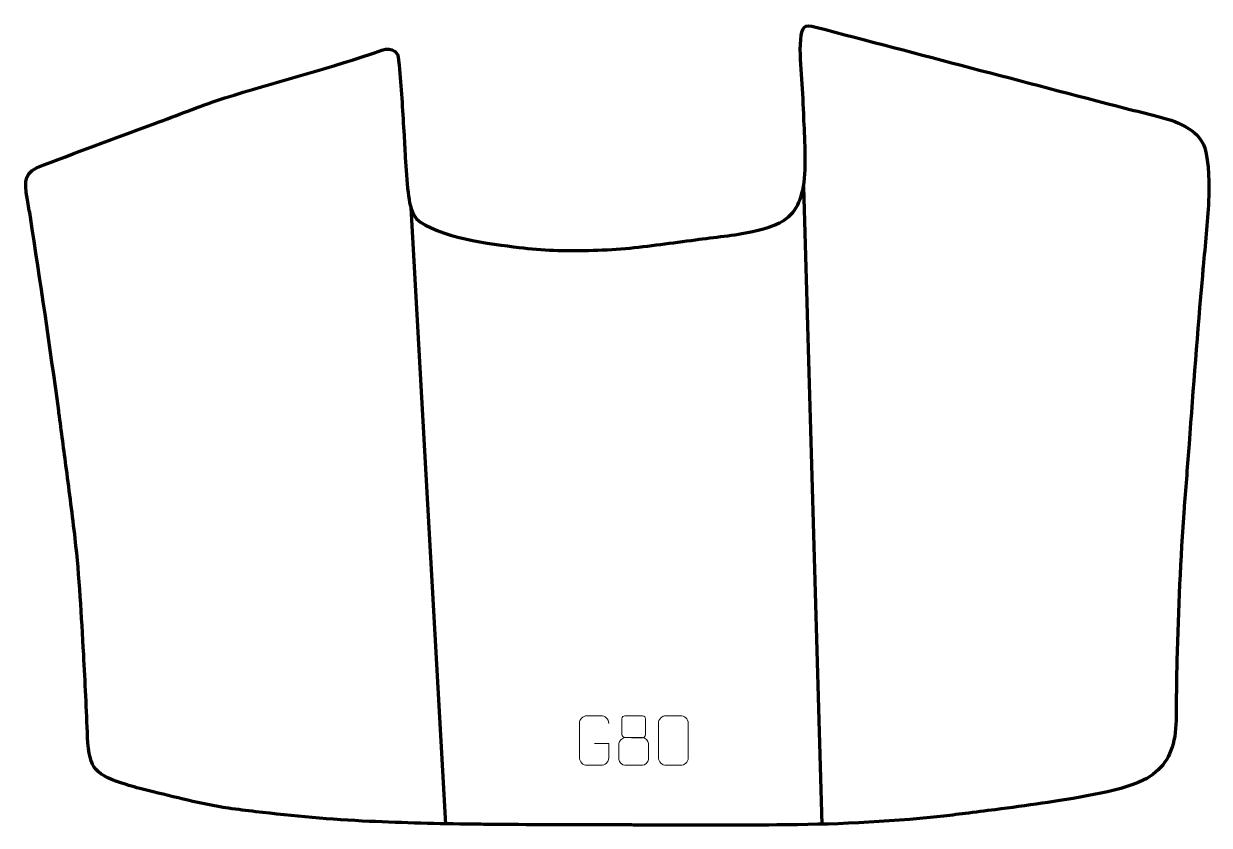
# Model space of a CAD drawing. Header units: millimetres. Extents: x 1298 to 1896, y 89 to 493.
import ezdxf

# ---------------------------------------------------------------- set-up
doc = ezdxf.new("R2010")
doc.units = ezdxf.units.MM
doc.header["$MEASUREMENT"] = 0
doc.layers.add('layer 2', color=7, linetype='Continuous')
doc.layers.add('layer 3', color=7, linetype='Continuous')

msp = doc.modelspace()

# ---------------------------------------------------------------- linework, layer by layer
at = {"layer": 'layer 2', "color": 142, "lineweight": 158}
for points in [[(1691.4229, 410.9902), (1691.4229, 410.9902), (1700.6912, 89.2244), (1700.6912, 89.2244)], [(1493.382, 400.1825), (1493.382, 400.1825), (1510.8778, 89.4223), (1510.8778, 89.4223)]]:
    msp.add_open_spline(points, degree=3, dxfattribs=at)
at = {"layer": 'layer 3', "color": 242, "lineweight": 158}
msp.add_open_spline([(1315.7168, 297.8256), (1315.7168, 297.8256), (1315.8441, 296.8807), (1315.8441, 296.8807), (1315.8441, 296.8807), (1317.1199, 287.4043), (1318.3809, 277.9259), (1319.6422, 268.4476), (1319.6422, 268.4476), (1321.1983, 256.7552), (1322.6875, 245.0598), (1324.0562, 233.3437), (1324.0562, 233.3437), (1326.1933, 214.3208), (1327.2282, 194.1142), (1328.3288, 174.9441), (1328.3288, 174.9441), (1329.1295, 160.9993), (1329.707, 147.0426), (1330.3049, 133.088), (1330.3049, 133.088), (1331.0115, 116.6107), (1334.6622, 114.1377), (1349.782, 109.3376), (1349.782, 109.3376), (1353.3882, 108.1927), (1357.0231, 107.221), (1360.6961, 106.3195), (1360.6961, 106.3195), (1374.7176, 102.9369), (1387.0409, 99.5048), (1401.4379, 97.3936), (1401.4379, 97.3936), (1405.9827, 96.7271), (1410.5359, 96.1641), (1415.0975, 95.6263), (1415.0975, 95.6263), (1434.1629, 93.392), (1453.1649, 91.674), (1472.3425, 90.7603), (1472.3425, 90.7603), (1489.7438, 89.9608), (1507.1435, 89.5177), (1524.5613, 89.3141), (1524.5613, 89.3141), (1528.3669, 89.2732), (1532.1725, 89.237), (1535.9781, 89.2009), (1535.9781, 89.2009), (1556.651, 89.0051), (1577.3258, 88.9973), (1597.9995, 88.9495), (1597.9995, 88.9495), (1600.5457, 88.9435), (1603.092, 88.9357), (1605.6382, 88.9264), (1605.6382, 88.9264), (1607.5448, 88.919), (1609.4513, 88.9112), (1611.3579, 88.9032), (1611.3579, 88.9032), (1633.5909, 88.8089), (1655.8214, 88.7839), (1678.0542, 88.9395), (1678.0542, 88.9395), (1705.6908, 89.1367), (1732.9849, 90.2426), (1760.4749, 93.2436), (1760.4749, 93.2436), (1764.6531, 93.7075), (1768.8235, 94.2079), (1772.9944, 94.7329), (1772.9944, 94.7329), (1778.0503, 95.3728), (1783.1044, 96.0249), (1788.1618, 96.6537), (1788.1618, 96.6537), (1796.0604, 97.6327), (1803.9256, 98.6798), (1811.7908, 99.9035), (1811.7908, 99.9035), (1826.48, 102.2233), (1849.8498, 105.28), (1862.8735, 111.5212), (1862.8735, 111.5212), (1872.2717, 116.3352), (1876.9387, 123.2431), (1878.7131, 133.5792), (1878.7131, 133.5792), (1879.5299, 138.8624), (1879.4679, 144.3375), (1879.4893, 149.6742), (1879.4893, 149.6742), (1879.5087, 151.7563), (1879.5149, 153.8376), (1879.5415, 155.9197), (1879.5415, 155.9197), (1879.6227, 161.2599), (1879.6903, 166.594), (1879.8348, 171.9333), (1879.8348, 171.9333), (1880.5578, 197.5758), (1881.5277, 223.1764), (1883.4621, 248.7607), (1883.4621, 248.7607), (1883.4621, 248.7607), (1883.5347, 249.7201), (1883.5347, 249.7201), (1883.5347, 249.7201), (1884.3325, 260.1996), (1885.1859, 270.6739), (1885.9533, 281.1559), (1885.9533, 281.1559), (1888.0124, 309.4013), (1890.1637, 337.6343), (1892.6592, 365.8451), (1892.6592, 365.8451), (1892.8006, 367.4366), (1892.9439, 369.0278), (1893.0882, 370.6189), (1893.0882, 370.6189), (1894.0558, 381.2577), (1895.3502, 392.8994), (1895.8232, 403.4865), (1895.8232, 403.4865), (1896.1651, 411.1363), (1896.0838, 423.1603), (1893.9056, 430.4206), (1893.9056, 430.4206), (1890.678, 440.3766), (1878.8558, 443.9918), (1869.7759, 446.4795), (1869.7759, 446.4795), (1864.6085, 447.8952), (1859.3751, 448.9849), (1854.1899, 450.3192), (1854.1899, 450.3192), (1802.0221, 463.9777), (1749.8478, 477.6157), (1697.7091, 491.3845), (1697.7091, 491.3845), (1691.4107, 493.0484), (1690.5851, 491.1921), (1690.0368, 485.0247), (1690.0368, 485.0247), (1689.4673, 478.618), (1690.3018, 471.5919), (1690.6921, 465.1488), (1690.6921, 465.1488), (1691.061, 458.4939), (1691.3965, 451.8373), (1691.6633, 445.1775), (1691.6633, 445.1775), (1691.6633, 445.1775), (1691.7017, 444.2185), (1691.7017, 444.2185), (1691.7017, 444.2185), (1692.1037, 434.0525), (1693.299, 418.7508), (1691.0412, 409.1538), (1691.0412, 409.1538), (1690.0631, 404.9964), (1688.6833, 401.1262), (1685.9928, 397.7608), (1685.9928, 397.7608), (1680.9242, 391.8816), (1673.055, 389.8563), (1665.7799, 388.2668), (1665.7799, 388.2668), (1656.249, 386.2143), (1646.5858, 385.3819), (1636.9466, 384.0913), (1636.9466, 384.0913), (1625.1879, 382.4865), (1613.4576, 380.9459), (1601.6581, 379.6608), (1601.6581, 379.6608), (1595.5596, 379.0106), (1589.1106, 378.918), (1582.9656, 378.7304), (1582.9656, 378.7304), (1570.8571, 378.3524), (1559.9335, 378.7809), (1547.8913, 380.232), (1547.8913, 380.232), (1534.1778, 381.9197), (1506.3182, 385.3329), (1496.1943, 394.6995), (1496.1943, 394.6995), (1493.1112, 398.3674), (1492.5788, 403.3381), (1491.9708, 407.9124), (1491.9708, 407.9124), (1491.1881, 413.803), (1490.9325, 419.6996), (1490.5915, 425.6229), (1490.5915, 425.6229), (1490.3303, 430.0012), (1490.1006, 434.3808), (1489.8324, 438.7587), (1489.8324, 438.7587), (1489.14, 449.9066), (1488.5213, 461.0257), (1487.4271, 472.1455), (1487.4271, 472.1455), (1487.2973, 473.4447), (1487.0493, 476.3545), (1486.6028, 477.541), (1486.6028, 477.541), (1483.9392, 482.6464), (1477.6895, 479.2414), (1473.4466, 477.8331), (1473.4466, 477.8331), (1449.1724, 469.7758), (1424.0721, 463.3309), (1399.6045, 455.6251), (1399.6045, 455.6251), (1388.6849, 452.1776), (1377.2863, 447.5542), (1366.4761, 443.5501), (1366.4761, 443.5501), (1347.0617, 436.3591), (1327.6343, 429.2086), (1308.2688, 421.8865), (1308.2688, 421.8865), (1298.0774, 418.0292), (1298.1802, 414.733), (1299.9438, 404.2312), (1299.9438, 404.2312), (1300.428, 401.348), (1300.9818, 398.4859), (1301.4476, 395.5968), (1301.4476, 395.5968), (1306.5133, 363.0502), (1311.3026, 330.4672), (1315.7168, 297.8256)], degree=3, knots=[0, 0, 0, 0, 0.01666667, 0.01666667, 0.01666667, 0.01666667, 0.03333333, 0.03333333, 0.03333333, 0.03333333, 0.05, 0.05, 0.05, 0.05, 0.06666667, 0.06666667, 0.06666667, 0.06666667, 0.08333333, 0.08333333, 0.08333333, 0.08333333, 0.1, 0.1, 0.1, 0.1, 0.11666667, 0.11666667, 0.11666667, 0.11666667, 0.13333333, 0.13333333, 0.13333333, 0.13333333, 0.15, 0.15, 0.15, 0.15, 0.16666667, 0.16666667, 0.16666667, 0.16666667, 0.18333333, 0.18333333, 0.18333333, 0.18333333, 0.2, 0.2, 0.2, 0.2, 0.21666667, 0.21666667, 0.21666667, 0.21666667, 0.23333333, 0.23333333, 0.23333333, 0.23333333, 0.25, 0.25, 0.25, 0.25, 0.26666667, 0.26666667, 0.26666667, 0.26666667, 0.28333333, 0.28333333, 0.28333333, 0.28333333, 0.3, 0.3, 0.3, 0.3, 0.31666667, 0.31666667, 0.31666667, 0.31666667, 0.33333333, 0.33333333, 0.33333333, 0.33333333, 0.35, 0.35, 0.35, 0.35, 0.36666667, 0.36666667, 0.36666667, 0.36666667, 0.38333333, 0.38333333, 0.38333333, 0.38333333, 0.4, 0.4, 0.4, 0.4, 0.41666667, 0.41666667, 0.41666667, 0.41666667, 0.43333333, 0.43333333, 0.43333333, 0.43333333, 0.45, 0.45, 0.45, 0.45, 0.46666667, 0.46666667, 0.46666667, 0.46666667, 0.48333333, 0.48333333, 0.48333333, 0.48333333, 0.5, 0.5, 0.5, 0.5, 0.51666667, 0.51666667, 0.51666667, 0.51666667, 0.53333333, 0.53333333, 0.53333333, 0.53333333, 0.55, 0.55, 0.55, 0.55, 0.56666667, 0.56666667, 0.56666667, 0.56666667, 0.58333333, 0.58333333, 0.58333333, 0.58333333, 0.6, 0.6, 0.6, 0.6, 0.61666667, 0.61666667, 0.61666667, 0.61666667, 0.63333333, 0.63333333, 0.63333333, 0.63333333, 0.65, 0.65, 0.65, 0.65, 0.66666667, 0.66666667, 0.66666667, 0.66666667, 0.68333333, 0.68333333, 0.68333333, 0.68333333, 0.7, 0.7, 0.7, 0.7, 0.71666667, 0.71666667, 0.71666667, 0.71666667, 0.73333333, 0.73333333, 0.73333333, 0.73333333, 0.75, 0.75, 0.75, 0.75, 0.76666667, 0.76666667, 0.76666667, 0.76666667, 0.78333333, 0.78333333, 0.78333333, 0.78333333, 0.8, 0.8, 0.8, 0.8, 0.81666667, 0.81666667, 0.81666667, 0.81666667, 0.83333333, 0.83333333, 0.83333333, 0.83333333, 0.85, 0.85, 0.85, 0.85, 0.86666667, 0.86666667, 0.86666667, 0.86666667, 0.88333333, 0.88333333, 0.88333333, 0.88333333, 0.9, 0.9, 0.9, 0.9, 0.91666667, 0.91666667, 0.91666667, 0.91666667, 0.93333333, 0.93333333, 0.93333333, 0.93333333, 0.95, 0.95, 0.95, 0.95, 0.96666667, 0.96666667, 0.96666667, 0.96666667, 1, 1, 1, 1], dxfattribs=at)
at = {"layer": 'layer 3', "color": 250, "lineweight": 9}
for points, knots in [([(1586.073, 130.02), (1586.073, 130.02), (1593.2411, 130.02), (1593.2411, 130.02), (1593.2411, 130.02), (1593.2411, 130.02), (1593.2411, 122.8519), (1593.2411, 122.8519), (1593.2411, 122.8519), (1593.1014, 120.5285), (1591.4242, 119.0489), (1589.2764, 119.0381), (1589.2764, 119.0381), (1586.9446, 119.0385), (1584.6126, 119.0385), (1582.2811, 119.0381), (1582.2811, 119.0381), (1580.3562, 118.9327), (1578.384, 120.8172), (1578.3952, 122.8345), (1578.3952, 122.8345), (1578.3956, 128.6046), (1578.3956, 134.3743), (1578.3952, 140.1436), (1578.3952, 140.1436), (1578.3994, 142.2817), (1580.1462, 144.0009), (1582.2985, 143.9875), (1582.2985, 143.9875), (1584.6242, 143.9875), (1586.9503, 143.9875), (1589.2764, 143.9875), (1589.2764, 143.9875), (1591.2231, 144.0229), (1593.2145, 142.5314), (1593.2411, 140.0937)], [0, 0, 0, 0, 0.1, 0.1, 0.1, 0.1, 0.2, 0.2, 0.2, 0.2, 0.3, 0.3, 0.3, 0.3, 0.4, 0.4, 0.4, 0.4, 0.5, 0.5, 0.5, 0.5, 0.6, 0.6, 0.6, 0.6, 0.7, 0.7, 0.7, 0.7, 0.8, 0.8, 0.8, 0.8, 1, 1, 1, 1]), ([(1599.8348, 142.5449), (1599.8348, 140.3319), (1599.8348, 136.6496), (1599.8348, 134.4363), (1599.8348, 134.4363), (1599.8498, 133.9289), (1600.6572, 132.9975), (1601.3573, 132.9987), (1601.3573, 132.9987), (1604.3272, 132.9989), (1607.2974, 132.914), (1610.2678, 132.9137), (1610.2678, 132.9137), (1611.0649, 132.9179), (1611.7856, 133.7082), (1611.783, 134.4289), (1611.783, 134.4289), (1611.7827, 136.6449), (1611.7827, 140.3296), (1611.783, 142.5449), (1611.783, 142.5449), (1611.7645, 143.2557), (1611.1531, 144.0161), (1610.3192, 144.0087), (1610.3192, 144.0087), (1607.3021, 144.0084), (1604.2852, 144.0084), (1601.2686, 144.0087), (1601.2686, 144.0087), (1600.6422, 144.0163), (1599.8181, 143.3053), (1599.8348, 142.5449)], [0, 0, 0, 0, 0.11111111, 0.11111111, 0.11111111, 0.11111111, 0.22222222, 0.22222222, 0.22222222, 0.22222222, 0.33333333, 0.33333333, 0.33333333, 0.33333333, 0.44444444, 0.44444444, 0.44444444, 0.44444444, 0.55555556, 0.55555556, 0.55555556, 0.55555556, 0.66666667, 0.66666667, 0.66666667, 0.66666667, 0.77777778, 0.77777778, 0.77777778, 0.77777778, 1, 1, 1, 1]), ([(1622.2075, 144.0333), (1624.5736, 144.0333), (1626.9401, 144.0333), (1629.3066, 144.0333), (1629.3066, 144.0333), (1631.2871, 144.0689), (1633.3131, 142.5746), (1633.3402, 140.1325), (1633.3402, 140.1325), (1633.3398, 134.3751), (1633.3398, 128.6173), (1633.3402, 122.8591), (1633.3402, 122.8591), (1633.1981, 120.5315), (1631.4917, 119.0492), (1629.3066, 119.0384), (1629.3066, 119.0384), (1626.9342, 119.0388), (1624.5618, 119.0388), (1622.1898, 119.0384), (1622.1898, 119.0384), (1620.2313, 118.9328), (1618.2249, 120.8207), (1618.2363, 122.8417), (1618.2363, 122.8417), (1618.2367, 128.6223), (1618.2367, 134.4026), (1618.2363, 140.1824), (1618.2363, 140.1824), (1618.2406, 142.3244), (1620.0177, 144.0469), (1622.2075, 144.0333)], [0, 0, 0, 0, 0.11111111, 0.11111111, 0.11111111, 0.11111111, 0.22222222, 0.22222222, 0.22222222, 0.22222222, 0.33333333, 0.33333333, 0.33333333, 0.33333333, 0.44444444, 0.44444444, 0.44444444, 0.44444444, 0.55555556, 0.55555556, 0.55555556, 0.55555556, 0.66666667, 0.66666667, 0.66666667, 0.66666667, 0.77777778, 0.77777778, 0.77777778, 0.77777778, 1, 1, 1, 1]), ([(1598.376, 130.0267), (1598.376, 126.8559), (1598.376, 125.1538), (1598.376, 121.9824), (1598.376, 121.9824), (1598.3675, 120.7605), (1600.0654, 119.0678), (1601.318, 119.0593), (1601.318, 119.0593), (1604.3011, 119.0596), (1607.2844, 119.0596), (1610.2678, 119.0593), (1610.2678, 119.0593), (1611.5911, 119.071), (1613.2115, 120.6926), (1613.2004, 121.9918), (1613.2004, 121.9918), (1613.2001, 125.16), (1613.2001, 126.8588), (1613.2004, 130.0267), (1613.2004, 130.0267), (1613.1307, 131.4071), (1611.5529, 132.9857), (1610.2475, 132.9796), (1610.2475, 132.9796), (1607.2709, 132.9793), (1604.2943, 132.9793), (1601.318, 132.9796), (1601.318, 132.9796), (1600.2385, 132.986), (1598.3922, 131.4071), (1598.376, 130.0267)], [0, 0, 0, 0, 0.11111111, 0.11111111, 0.11111111, 0.11111111, 0.22222222, 0.22222222, 0.22222222, 0.22222222, 0.33333333, 0.33333333, 0.33333333, 0.33333333, 0.44444444, 0.44444444, 0.44444444, 0.44444444, 0.55555556, 0.55555556, 0.55555556, 0.55555556, 0.66666667, 0.66666667, 0.66666667, 0.66666667, 0.77777778, 0.77777778, 0.77777778, 0.77777778, 1, 1, 1, 1])]:
    msp.add_open_spline(points, degree=3, knots=knots, dxfattribs=at)

doc.saveas('drawing.dxf')
